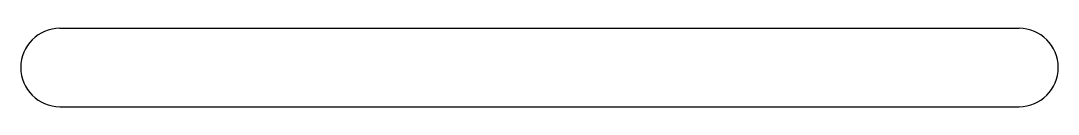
# Model space of a CAD drawing. Header units: millimetres. Extents: x -401 to 788, y -45 to 45.
import ezdxf

# ---------------------------------------------------------------- set-up
doc = ezdxf.new("R2010")
doc.units = ezdxf.units.MM

msp = doc.modelspace()

# ---------------------------------------------------------------- linework, layer by layer
at = {"color": 7, "linetype": 'Continuous', "lineweight": 25}
for p, q in [((-356.506, 44.9), (743.294, 44.9)), ((-356.506, -44.9), (743.294, -44.9))]:
    msp.add_line(p, q, dxfattribs=at)
for centre, start, end in [((-356.506, 0), 90, 270), ((743.294, 0), 270, 90)]:
    msp.add_arc(centre, 44.9, start, end, dxfattribs=at)

doc.saveas('drawing.dxf')
